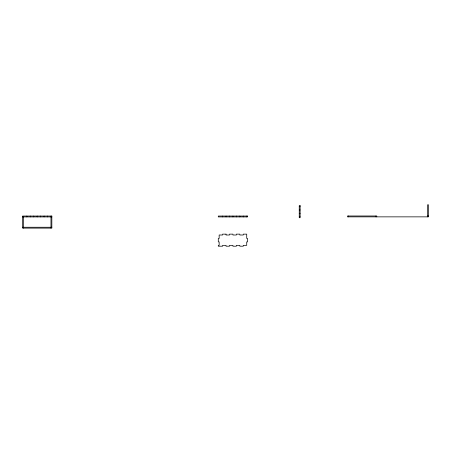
<?xml version="1.0" encoding="UTF-8"?>
<svg xmlns="http://www.w3.org/2000/svg" width="451" height="451" viewBox="0 0 451 451"><rect width="100%" height="100%" fill="white"/><g stroke="black" fill="none" stroke-linecap="round" stroke-linejoin="round"><path stroke-width="0.68" d="M299.25 206.524L300.112 206.524M299.25 209.969L300.112 209.969M299.25 213.413L300.112 213.413M427.587 215.995L428.45 215.995M299.25 216.858L300.112 216.858M22.55 216.914L51.837 216.914M22.55 227.253L51.837 227.253M427.587 216.858L427.587 204.799L428.45 204.799L428.45 216.858L347.484 216.858L347.484 215.995L376.771 215.995L376.771 216.858M375.908 215.995L375.908 216.858M348.347 215.995L348.347 216.858M246.72 216.052L246.72 216.914M243.275 216.052L243.275 216.914M239.825 216.052L239.825 216.914M236.38 216.052L236.38 216.914M232.936 216.052L232.936 216.914M229.491 216.052L229.491 216.914M226.047 216.052L226.047 216.914M222.602 216.052L222.602 216.914M50.974 216.052L50.974 228.11M47.53 216.052L47.53 216.914M44.085 216.052L44.085 216.914M40.635 216.052L40.635 216.914M37.191 216.052L37.191 216.914M33.746 216.052L33.746 216.914M30.302 216.052L30.302 216.914M26.857 216.052L26.857 216.914M23.413 216.914L23.413 228.11M300.112 205.662L299.25 205.662L299.25 217.72L300.112 217.72L300.112 205.662M51.837 216.052L22.55 216.052L22.55 228.11L51.837 228.11L51.837 216.052M247.576 216.052L218.295 216.052L218.295 216.914L247.576 216.914L247.576 216.052M226.047 234.142L222.602 234.142L222.602 235.005L219.158 235.005L219.158 238.449L218.295 238.449L218.295 241.894L219.158 241.894L219.158 245.338L218.295 245.338L218.295 246.201L222.602 246.201L222.602 245.338L226.047 245.338L226.047 246.201L229.491 246.201L229.491 245.338L232.936 245.338L232.936 246.201L236.38 246.201L236.38 245.338L239.825 245.338L239.825 246.201L243.275 246.201L243.275 245.338L246.72 245.338L246.72 241.894L247.576 241.894L247.576 238.449L246.72 238.449L246.72 234.142L243.275 234.142L243.275 235.005L239.825 235.005L239.825 234.142L236.38 234.142L236.38 235.005L232.936 235.005L232.936 234.142L229.491 234.142L229.491 235.005L226.047 235.005L226.047 234.142"/></g></svg>
